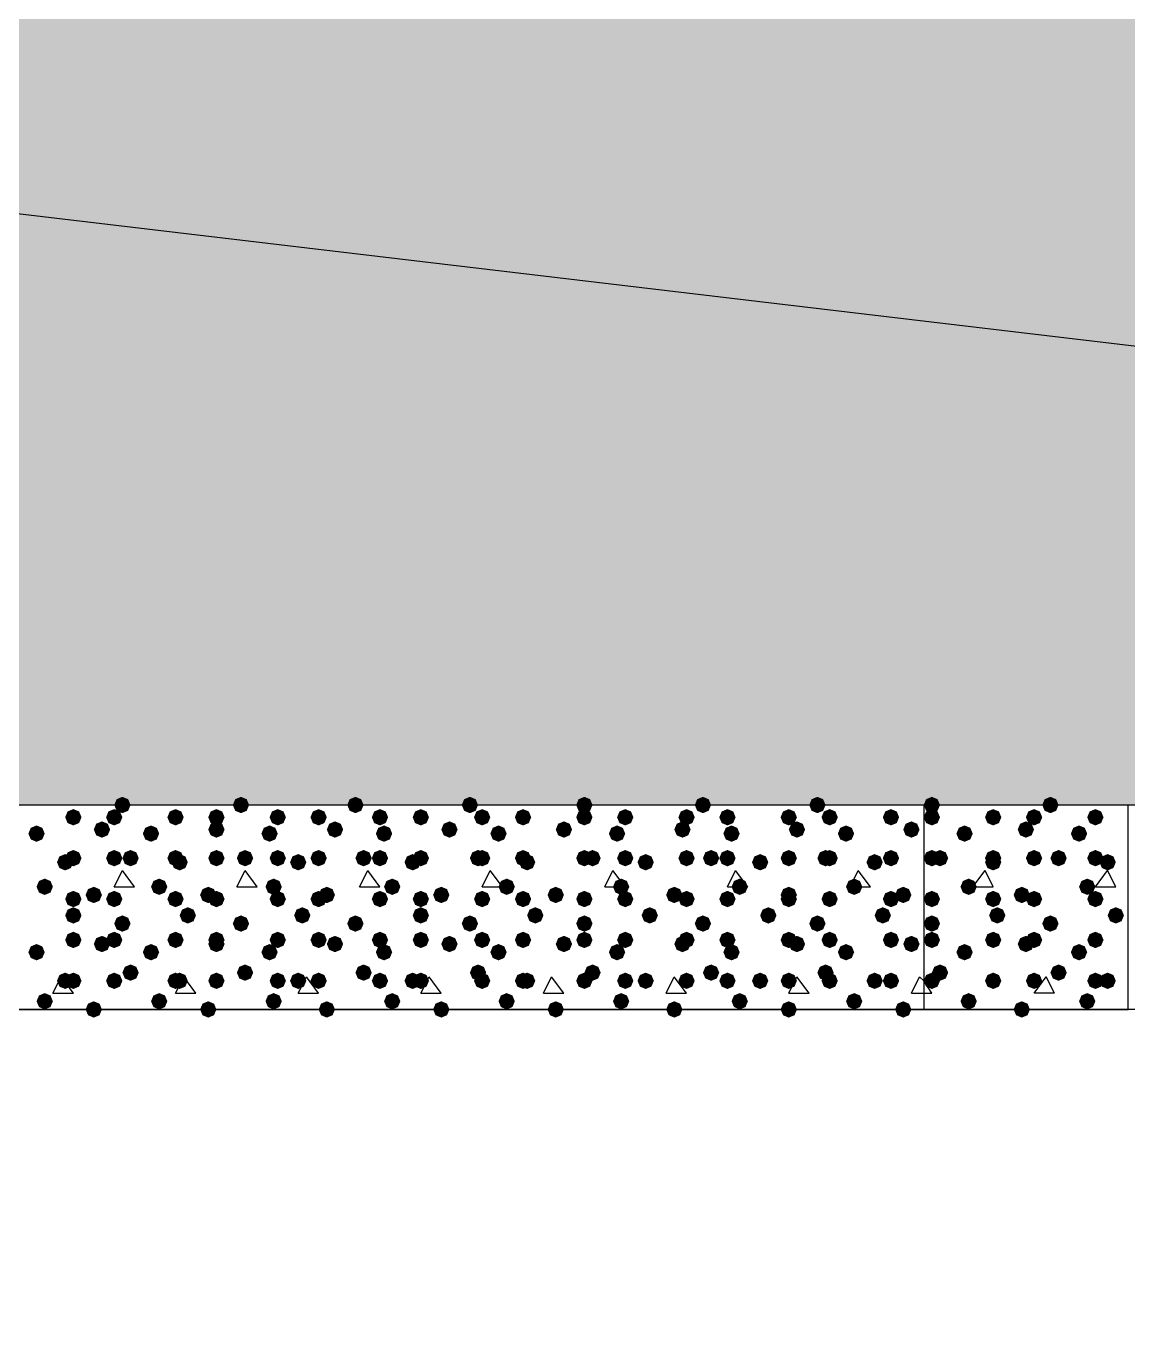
# Model space of a CAD drawing. Header units: millimetres. Extents: x 0 to 420, y 0 to 297.
# Drawn here: x 143.11 to 154.51, y 179.98 to 193.61 of the extents above; entities that cross this region are included whole.
import ezdxf

# ---------------------------------------------------------------- set-up
doc = ezdxf.new("R2010")
doc.units = ezdxf.units.MM
doc.layers.get('0').update_dxf_attribs({"linetype": 'CONTINUOUS'})

msp = doc.modelspace()

# ---------------------------------------------------------------- hatches: boundary and pattern name
at = {"true_color": 0x000008}
h = msp.add_hatch(color=0, dxfattribs=at)
h.paths.add_polyline_path([(194.775667, 204.639333), (33.401, 204.639333), (194.775667, 185.547)], flags=0)
h.paths.add_polyline_path([(33.401, 204.639333), (194.775667, 185.547), (33.401, 185.547)], flags=0)
for points in [[(144.187333, 185.547), (144.162463, 185.487204), (144.102667, 185.462333), (144.042871, 185.487204), (144.018, 185.547), (144.042871, 185.606796), (144.102667, 185.631667), (144.162462, 185.606796)], [(145.415, 185.547), (145.390129, 185.487204), (145.330333, 185.462333), (145.270538, 185.487204), (145.245667, 185.547), (145.270537, 185.606796), (145.330333, 185.631667), (145.390129, 185.606796)], [(146.600333, 185.547), (146.575463, 185.487204), (146.515667, 185.462333), (146.455871, 185.487204), (146.431, 185.547), (146.455871, 185.606796), (146.515667, 185.631667), (146.575462, 185.606796)], [(147.785667, 185.547), (147.760796, 185.487204), (147.701, 185.462333), (147.641204, 185.487204), (147.616333, 185.547), (147.641204, 185.606796), (147.701, 185.631667), (147.760796, 185.606796)], [(148.971, 185.547), (148.946129, 185.487204), (148.886333, 185.462333), (148.826538, 185.487204), (148.801667, 185.547), (148.826537, 185.606796), (148.886333, 185.631667), (148.946129, 185.606796)], [(150.198667, 185.547), (150.173796, 185.487204), (150.114, 185.462333), (150.054204, 185.487204), (150.029333, 185.547), (150.054204, 185.606796), (150.114, 185.631667), (150.173796, 185.606796)], [(151.384, 185.547), (151.359129, 185.487204), (151.299333, 185.462333), (151.239538, 185.487204), (151.214667, 185.547), (151.239537, 185.606796), (151.299333, 185.631667), (151.359129, 185.606796)], [(143.679333, 185.42), (143.654463, 185.360204), (143.594667, 185.335333), (143.534871, 185.360204), (143.51, 185.42), (143.534871, 185.479796), (143.594667, 185.504667), (143.654462, 185.479796)], [(144.102667, 185.42), (144.077796, 185.360204), (144.018, 185.335333), (143.958204, 185.360204), (143.933333, 185.42), (143.958204, 185.479796), (144.018, 185.504667), (144.077796, 185.479796)], [(144.737667, 185.42), (144.712796, 185.360204), (144.653, 185.335333), (144.593204, 185.360204), (144.568333, 185.42), (144.593204, 185.479796), (144.653, 185.504667), (144.712796, 185.479796)], [(145.161, 185.42), (145.136129, 185.360204), (145.076333, 185.335333), (145.016538, 185.360204), (144.991667, 185.42), (145.016537, 185.479796), (145.076333, 185.504667), (145.136129, 185.479796)], [(145.796, 185.42), (145.771129, 185.360204), (145.711333, 185.335333), (145.651538, 185.360204), (145.626667, 185.42), (145.651537, 185.479796), (145.711333, 185.504667), (145.771129, 185.479796)], [(146.219333, 185.42), (146.194462, 185.360204), (146.134667, 185.335333), (146.074871, 185.360204), (146.05, 185.42), (146.074871, 185.479796), (146.134667, 185.504667), (146.194462, 185.479796)], [(146.854333, 185.42), (146.829463, 185.360204), (146.769667, 185.335333), (146.709871, 185.360204), (146.685, 185.42), (146.709871, 185.479796), (146.769667, 185.504667), (146.829462, 185.479796)], [(147.277667, 185.42), (147.252796, 185.360204), (147.193, 185.335333), (147.133204, 185.360204), (147.108333, 185.42), (147.133204, 185.479796), (147.193, 185.504667), (147.252796, 185.479796)], [(147.912667, 185.42), (147.887796, 185.360204), (147.828, 185.335333), (147.768204, 185.360204), (147.743333, 185.42), (147.768204, 185.479796), (147.828, 185.504667), (147.887796, 185.479796)], [(148.336, 185.42), (148.311129, 185.360204), (148.251333, 185.335333), (148.191538, 185.360204), (148.166667, 185.42), (148.191537, 185.479796), (148.251333, 185.504667), (148.311129, 185.479796)], [(148.971, 185.42), (148.946129, 185.360204), (148.886333, 185.335333), (148.826538, 185.360204), (148.801667, 185.42), (148.826537, 185.479796), (148.886333, 185.504667), (148.946129, 185.479796)], [(149.394333, 185.42), (149.369463, 185.360204), (149.309667, 185.335333), (149.249871, 185.360204), (149.225, 185.42), (149.249871, 185.479796), (149.309667, 185.504667), (149.369462, 185.479796)], [(150.029333, 185.42), (150.004462, 185.360204), (149.944667, 185.335333), (149.884871, 185.360204), (149.86, 185.42), (149.884871, 185.479796), (149.944667, 185.504667), (150.004462, 185.479796)], [(150.452667, 185.42), (150.427796, 185.360204), (150.368, 185.335333), (150.308204, 185.360204), (150.283333, 185.42), (150.308204, 185.479796), (150.368, 185.504667), (150.427796, 185.479796)], [(151.087667, 185.42), (151.062796, 185.360204), (151.003, 185.335333), (150.943204, 185.360204), (150.918333, 185.42), (150.943204, 185.479796), (151.003, 185.504667), (151.062796, 185.479796)], [(151.511, 185.42), (151.486129, 185.360204), (151.426333, 185.335333), (151.366538, 185.360204), (151.341667, 185.42), (151.366537, 185.479796), (151.426333, 185.504667), (151.486129, 185.479796)], [(152.146, 185.42), (152.121129, 185.360204), (152.061333, 185.335333), (152.001538, 185.360204), (151.976667, 185.42), (152.001537, 185.479796), (152.061333, 185.504667), (152.121129, 185.479796)], [(143.975667, 185.293), (143.950796, 185.233204), (143.891, 185.208333), (143.831204, 185.233204), (143.806333, 185.293), (143.831204, 185.352796), (143.891, 185.377667), (143.950796, 185.352796)], [(145.161, 185.293), (145.136129, 185.233204), (145.076333, 185.208333), (145.016538, 185.233204), (144.991667, 185.293), (145.016537, 185.352796), (145.076333, 185.377667), (145.136129, 185.352796)], [(146.388667, 185.293), (146.363796, 185.233204), (146.304, 185.208333), (146.244204, 185.233204), (146.219333, 185.293), (146.244204, 185.352796), (146.304, 185.377667), (146.363796, 185.352796)], [(147.574, 185.293), (147.549129, 185.233204), (147.489333, 185.208333), (147.429538, 185.233204), (147.404667, 185.293), (147.429537, 185.352796), (147.489333, 185.377667), (147.549129, 185.352796)], [(148.759333, 185.293), (148.734463, 185.233204), (148.674667, 185.208333), (148.614871, 185.233204), (148.59, 185.293), (148.614871, 185.352796), (148.674667, 185.377667), (148.734462, 185.352796)], [(149.987, 185.293), (149.962129, 185.233204), (149.902333, 185.208333), (149.842538, 185.233204), (149.817667, 185.293), (149.842537, 185.352796), (149.902333, 185.377667), (149.962129, 185.352796)], [(151.172333, 185.293), (151.147462, 185.233204), (151.087667, 185.208333), (151.027871, 185.233204), (151.003, 185.293), (151.027871, 185.352796), (151.087667, 185.377667), (151.147462, 185.352796)], [(152.357667, 185.293), (152.332796, 185.233204), (152.273, 185.208333), (152.213204, 185.233204), (152.188333, 185.293), (152.213204, 185.352796), (152.273, 185.377667), (152.332796, 185.352796)], [(143.298333, 185.250667), (143.273462, 185.190871), (143.213667, 185.166), (143.153871, 185.190871), (143.129, 185.250667), (143.153871, 185.310462), (143.213667, 185.335333), (143.273462, 185.310463)], [(144.483667, 185.250667), (144.458796, 185.190871), (144.399, 185.166), (144.339204, 185.190871), (144.314333, 185.250667), (144.339204, 185.310462), (144.399, 185.335333), (144.458796, 185.310463)], [(145.711333, 185.250667), (145.686462, 185.190871), (145.626667, 185.166), (145.566871, 185.190871), (145.542, 185.250667), (145.566871, 185.310462), (145.626667, 185.335333), (145.686462, 185.310463)], [(146.896667, 185.250667), (146.871796, 185.190871), (146.812, 185.166), (146.752204, 185.190871), (146.727333, 185.250667), (146.752204, 185.310462), (146.812, 185.335333), (146.871796, 185.310463)], [(148.082, 185.250667), (148.057129, 185.190871), (147.997333, 185.166), (147.937538, 185.190871), (147.912667, 185.250667), (147.937537, 185.310462), (147.997333, 185.335333), (148.057129, 185.310463)], [(149.309667, 185.250667), (149.284796, 185.190871), (149.225, 185.166), (149.165204, 185.190871), (149.140333, 185.250667), (149.165204, 185.310462), (149.225, 185.335333), (149.284796, 185.310463)], [(150.495, 185.250667), (150.470129, 185.190871), (150.410333, 185.166), (150.350538, 185.190871), (150.325667, 185.250667), (150.350537, 185.310462), (150.410333, 185.335333), (150.470129, 185.310463)], [(151.680333, 185.250667), (151.655463, 185.190871), (151.595667, 185.166), (151.535871, 185.190871), (151.511, 185.250667), (151.535871, 185.310462), (151.595667, 185.335333), (151.655462, 185.310463)], [(143.679333, 184.996667), (143.654463, 184.936871), (143.594667, 184.912), (143.534871, 184.936871), (143.51, 184.996667), (143.534871, 185.056462), (143.594667, 185.081333), (143.654462, 185.056463)], [(144.102667, 184.996667), (144.077796, 184.936871), (144.018, 184.912), (143.958204, 184.936871), (143.933333, 184.996667), (143.958204, 185.056462), (144.018, 185.081333), (144.077796, 185.056463)], [(144.272, 184.996667), (144.247129, 184.936871), (144.187333, 184.912), (144.127538, 184.936871), (144.102667, 184.996667), (144.127537, 185.056462), (144.187333, 185.081333), (144.247129, 185.056463)], [(144.737667, 184.996667), (144.712796, 184.936871), (144.653, 184.912), (144.593204, 184.936871), (144.568333, 184.996667), (144.593204, 185.056462), (144.653, 185.081333), (144.712796, 185.056463)], [(145.161, 184.996667), (145.136129, 184.936871), (145.076333, 184.912), (145.016538, 184.936871), (144.991667, 184.996667), (145.016537, 185.056462), (145.076333, 185.081333), (145.136129, 185.056463)], [(145.457333, 184.996667), (145.432462, 184.936871), (145.372667, 184.912), (145.312871, 184.936871), (145.288, 184.996667), (145.312871, 185.056462), (145.372667, 185.081333), (145.432462, 185.056463)], [(145.796, 184.996667), (145.771129, 184.936871), (145.711333, 184.912), (145.651538, 184.936871), (145.626667, 184.996667), (145.651537, 185.056462), (145.711333, 185.081333), (145.771129, 185.056463)], [(146.219333, 184.996667), (146.194462, 184.936871), (146.134667, 184.912), (146.074871, 184.936871), (146.05, 184.996667), (146.074871, 185.056462), (146.134667, 185.081333), (146.194462, 185.056463)], [(146.685, 184.996667), (146.660129, 184.936871), (146.600333, 184.912), (146.540538, 184.936871), (146.515667, 184.996667), (146.540537, 185.056462), (146.600333, 185.081333), (146.660129, 185.056463)], [(146.854333, 184.996667), (146.829463, 184.936871), (146.769667, 184.912), (146.709871, 184.936871), (146.685, 184.996667), (146.709871, 185.056462), (146.769667, 185.081333), (146.829462, 185.056463)], [(147.277667, 184.996667), (147.252796, 184.936871), (147.193, 184.912), (147.133204, 184.936871), (147.108333, 184.996667), (147.133204, 185.056462), (147.193, 185.081333), (147.252796, 185.056463)], [(147.870333, 184.996667), (147.845463, 184.936871), (147.785667, 184.912), (147.725871, 184.936871), (147.701, 184.996667), (147.725871, 185.056462), (147.785667, 185.081333), (147.845462, 185.056463)], [(147.912667, 184.996667), (147.887796, 184.936871), (147.828, 184.912), (147.768204, 184.936871), (147.743333, 184.996667), (147.768204, 185.056462), (147.828, 185.081333), (147.887796, 185.056463)], [(148.336, 184.996667), (148.311129, 184.936871), (148.251333, 184.912), (148.191538, 184.936871), (148.166667, 184.996667), (148.191537, 185.056462), (148.251333, 185.081333), (148.311129, 185.056463)], [(148.971, 184.996667), (148.946129, 184.936871), (148.886333, 184.912), (148.826538, 184.936871), (148.801667, 184.996667), (148.826537, 185.056462), (148.886333, 185.081333), (148.946129, 185.056463)], [(149.055667, 184.996667), (149.030796, 184.936871), (148.971, 184.912), (148.911204, 184.936871), (148.886333, 184.996667), (148.911204, 185.056462), (148.971, 185.081333), (149.030796, 185.056463)], [(149.394333, 184.996667), (149.369463, 184.936871), (149.309667, 184.912), (149.249871, 184.936871), (149.225, 184.996667), (149.249871, 185.056462), (149.309667, 185.081333), (149.369462, 185.056463)], [(150.029333, 184.996667), (150.004462, 184.936871), (149.944667, 184.912), (149.884871, 184.936871), (149.86, 184.996667), (149.884871, 185.056462), (149.944667, 185.081333), (150.004462, 185.056463)], [(150.283333, 184.996667), (150.258463, 184.936871), (150.198667, 184.912), (150.138871, 184.936871), (150.114, 184.996667), (150.138871, 185.056462), (150.198667, 185.081333), (150.258462, 185.056463)], [(150.452667, 184.996667), (150.427796, 184.936871), (150.368, 184.912), (150.308204, 184.936871), (150.283333, 184.996667), (150.308204, 185.056462), (150.368, 185.081333), (150.427796, 185.056463)], [(151.087667, 184.996667), (151.062796, 184.936871), (151.003, 184.912), (150.943204, 184.936871), (150.918333, 184.996667), (150.943204, 185.056462), (151.003, 185.081333), (151.062796, 185.056463)], [(151.468667, 184.996667), (151.443796, 184.936871), (151.384, 184.912), (151.324204, 184.936871), (151.299333, 184.996667), (151.324204, 185.056462), (151.384, 185.081333), (151.443796, 185.056463)], [(151.511, 184.996667), (151.486129, 184.936871), (151.426333, 184.912), (151.366538, 184.936871), (151.341667, 184.996667), (151.366537, 185.056462), (151.426333, 185.081333), (151.486129, 185.056463)], [(152.146, 184.996667), (152.121129, 184.936871), (152.061333, 184.912), (152.001538, 184.936871), (151.976667, 184.996667), (152.001537, 185.056462), (152.061333, 185.081333), (152.121129, 185.056463)], [(143.594667, 184.954333), (143.569796, 184.894537), (143.51, 184.869667), (143.450204, 184.894537), (143.425333, 184.954333), (143.450204, 185.014129), (143.51, 185.039), (143.569796, 185.014129)], [(144.78, 184.954333), (144.755129, 184.894537), (144.695333, 184.869667), (144.635538, 184.894537), (144.610667, 184.954333), (144.635537, 185.014129), (144.695333, 185.039), (144.755129, 185.014129)], [(146.007667, 184.954333), (145.982796, 184.894537), (145.923, 184.869667), (145.863204, 184.894537), (145.838333, 184.954333), (145.863204, 185.014129), (145.923, 185.039), (145.982796, 185.014129)], [(147.193, 184.954333), (147.168129, 184.894537), (147.108333, 184.869667), (147.048538, 184.894537), (147.023667, 184.954333), (147.048537, 185.014129), (147.108333, 185.039), (147.168129, 185.014129)], [(148.378333, 184.954333), (148.353462, 184.894537), (148.293667, 184.869667), (148.233871, 184.894537), (148.209, 184.954333), (148.233871, 185.014129), (148.293667, 185.039), (148.353462, 185.014129)], [(149.606, 184.954333), (149.581129, 184.894537), (149.521333, 184.869667), (149.461538, 184.894537), (149.436667, 184.954333), (149.461537, 185.014129), (149.521333, 185.039), (149.581129, 185.014129)], [(150.791333, 184.954333), (150.766462, 184.894537), (150.706667, 184.869667), (150.646871, 184.894537), (150.622, 184.954333), (150.646871, 185.014129), (150.706667, 185.039), (150.766462, 185.014129)], [(151.976667, 184.954333), (151.951796, 184.894537), (151.892, 184.869667), (151.832204, 184.894537), (151.807333, 184.954333), (151.832204, 185.014129), (151.892, 185.039), (151.951796, 185.014129)], [(143.383, 184.700333), (143.358129, 184.640537), (143.298333, 184.615667), (143.238537, 184.640537), (143.213667, 184.700333), (143.238537, 184.760129), (143.298333, 184.785), (143.358129, 184.760129)], [(143.891, 184.615667), (143.866129, 184.555871), (143.806333, 184.531), (143.746538, 184.555871), (143.721667, 184.615667), (143.746537, 184.675462), (143.806333, 184.700333), (143.866129, 184.675463)], [(144.568333, 184.700333), (144.543463, 184.640537), (144.483667, 184.615667), (144.423871, 184.640537), (144.399, 184.700333), (144.423871, 184.760129), (144.483667, 184.785), (144.543462, 184.760129)], [(145.076333, 184.615667), (145.051462, 184.555871), (144.991667, 184.531), (144.931871, 184.555871), (144.907, 184.615667), (144.931871, 184.675462), (144.991667, 184.700333), (145.051462, 184.675463)], [(145.753667, 184.700333), (145.728796, 184.640537), (145.669, 184.615667), (145.609204, 184.640537), (145.584333, 184.700333), (145.609204, 184.760129), (145.669, 184.785), (145.728796, 184.760129)], [(146.304, 184.615667), (146.279129, 184.555871), (146.219333, 184.531), (146.159538, 184.555871), (146.134667, 184.615667), (146.159537, 184.675462), (146.219333, 184.700333), (146.279129, 184.675463)], [(146.981333, 184.700333), (146.956462, 184.640537), (146.896667, 184.615667), (146.836871, 184.640537), (146.812, 184.700333), (146.836871, 184.760129), (146.896667, 184.785), (146.956462, 184.760129)], [(147.489333, 184.615667), (147.464463, 184.555871), (147.404667, 184.531), (147.344871, 184.555871), (147.32, 184.615667), (147.344871, 184.675462), (147.404667, 184.700333), (147.464462, 184.675463)], [(148.166667, 184.700333), (148.141796, 184.640537), (148.082, 184.615667), (148.022204, 184.640537), (147.997333, 184.700333), (148.022204, 184.760129), (148.082, 184.785), (148.141796, 184.760129)], [(148.674667, 184.615667), (148.649796, 184.555871), (148.59, 184.531), (148.530204, 184.555871), (148.505333, 184.615667), (148.530204, 184.675462), (148.59, 184.700333), (148.649796, 184.675463)], [(149.352, 184.700333), (149.327129, 184.640537), (149.267333, 184.615667), (149.207538, 184.640537), (149.182667, 184.700333), (149.207537, 184.760129), (149.267333, 184.785), (149.327129, 184.760129)], [(149.902333, 184.615667), (149.877462, 184.555871), (149.817667, 184.531), (149.757871, 184.555871), (149.733, 184.615667), (149.757871, 184.675462), (149.817667, 184.700333), (149.877462, 184.675463)], [(150.579667, 184.700333), (150.554796, 184.640537), (150.495, 184.615667), (150.435204, 184.640537), (150.410333, 184.700333), (150.435204, 184.760129), (150.495, 184.785), (150.554796, 184.760129)], [(151.087667, 184.615667), (151.062796, 184.555871), (151.003, 184.531), (150.943204, 184.555871), (150.918333, 184.615667), (150.943204, 184.675462), (151.003, 184.700333), (151.062796, 184.675463)], [(151.765, 184.700333), (151.740129, 184.640537), (151.680333, 184.615667), (151.620538, 184.640537), (151.595667, 184.700333), (151.620537, 184.760129), (151.680333, 184.785), (151.740129, 184.760129)], [(152.273, 184.615667), (152.248129, 184.555871), (152.188333, 184.531), (152.128537, 184.555871), (152.103667, 184.615667), (152.128537, 184.675462), (152.188333, 184.700333), (152.248129, 184.675463)], [(143.679333, 184.573333), (143.654463, 184.513537), (143.594667, 184.488667), (143.534871, 184.513537), (143.51, 184.573333), (143.534871, 184.633129), (143.594667, 184.658), (143.654462, 184.633129)], [(144.102667, 184.573333), (144.077796, 184.513537), (144.018, 184.488667), (143.958204, 184.513537), (143.933333, 184.573333), (143.958204, 184.633129), (144.018, 184.658), (144.077796, 184.633129)], [(144.737667, 184.573333), (144.712796, 184.513537), (144.653, 184.488667), (144.593204, 184.513537), (144.568333, 184.573333), (144.593204, 184.633129), (144.653, 184.658), (144.712796, 184.633129)], [(145.161, 184.573333), (145.136129, 184.513537), (145.076333, 184.488667), (145.016538, 184.513537), (144.991667, 184.573333), (145.016537, 184.633129), (145.076333, 184.658), (145.136129, 184.633129)], [(145.796, 184.573333), (145.771129, 184.513537), (145.711333, 184.488667), (145.651538, 184.513537), (145.626667, 184.573333), (145.651537, 184.633129), (145.711333, 184.658), (145.771129, 184.633129)], [(146.219333, 184.573333), (146.194462, 184.513537), (146.134667, 184.488667), (146.074871, 184.513537), (146.05, 184.573333), (146.074871, 184.633129), (146.134667, 184.658), (146.194462, 184.633129)], [(146.854333, 184.573333), (146.829463, 184.513537), (146.769667, 184.488667), (146.709871, 184.513537), (146.685, 184.573333), (146.709871, 184.633129), (146.769667, 184.658), (146.829462, 184.633129)], [(147.277667, 184.573333), (147.252796, 184.513537), (147.193, 184.488667), (147.133204, 184.513537), (147.108333, 184.573333), (147.133204, 184.633129), (147.193, 184.658), (147.252796, 184.633129)], [(147.912667, 184.573333), (147.887796, 184.513537), (147.828, 184.488667), (147.768204, 184.513537), (147.743333, 184.573333), (147.768204, 184.633129), (147.828, 184.658), (147.887796, 184.633129)], [(148.336, 184.573333), (148.311129, 184.513537), (148.251333, 184.488667), (148.191538, 184.513537), (148.166667, 184.573333), (148.191537, 184.633129), (148.251333, 184.658), (148.311129, 184.633129)], [(148.971, 184.573333), (148.946129, 184.513537), (148.886333, 184.488667), (148.826538, 184.513537), (148.801667, 184.573333), (148.826537, 184.633129), (148.886333, 184.658), (148.946129, 184.633129)], [(149.394333, 184.573333), (149.369463, 184.513537), (149.309667, 184.488667), (149.249871, 184.513537), (149.225, 184.573333), (149.249871, 184.633129), (149.309667, 184.658), (149.369462, 184.633129)], [(150.029333, 184.573333), (150.004462, 184.513537), (149.944667, 184.488667), (149.884871, 184.513537), (149.86, 184.573333), (149.884871, 184.633129), (149.944667, 184.658), (150.004462, 184.633129)], [(150.452667, 184.573333), (150.427796, 184.513537), (150.368, 184.488667), (150.308204, 184.513537), (150.283333, 184.573333), (150.308204, 184.633129), (150.368, 184.658), (150.427796, 184.633129)], [(151.087667, 184.573333), (151.062796, 184.513537), (151.003, 184.488667), (150.943204, 184.513537), (150.918333, 184.573333), (150.943204, 184.633129), (151.003, 184.658), (151.062796, 184.633129)], [(151.511, 184.573333), (151.486129, 184.513537), (151.426333, 184.488667), (151.366538, 184.513537), (151.341667, 184.573333), (151.366537, 184.633129), (151.426333, 184.658), (151.486129, 184.633129)], [(152.146, 184.573333), (152.121129, 184.513537), (152.061333, 184.488667), (152.001538, 184.513537), (151.976667, 184.573333), (152.001537, 184.633129), (152.061333, 184.658), (152.121129, 184.633129)], [(143.679333, 184.404), (143.654463, 184.344204), (143.594667, 184.319333), (143.534871, 184.344204), (143.51, 184.404), (143.534871, 184.463796), (143.594667, 184.488667), (143.654462, 184.463796)], [(144.187333, 184.319333), (144.162463, 184.259537), (144.102667, 184.234667), (144.042871, 184.259537), (144.018, 184.319333), (144.042871, 184.379129), (144.102667, 184.404), (144.162462, 184.379129)], [(144.864667, 184.404), (144.839796, 184.344204), (144.78, 184.319333), (144.720204, 184.344204), (144.695333, 184.404), (144.720204, 184.463796), (144.78, 184.488667), (144.839796, 184.463796)], [(145.415, 184.319333), (145.390129, 184.259537), (145.330333, 184.234667), (145.270538, 184.259537), (145.245667, 184.319333), (145.270537, 184.379129), (145.330333, 184.404), (145.390129, 184.379129)], [(146.05, 184.404), (146.025129, 184.344204), (145.965333, 184.319333), (145.905538, 184.344204), (145.880667, 184.404), (145.905537, 184.463796), (145.965333, 184.488667), (146.025129, 184.463796)], [(146.600333, 184.319333), (146.575463, 184.259537), (146.515667, 184.234667), (146.455871, 184.259537), (146.431, 184.319333), (146.455871, 184.379129), (146.515667, 184.404), (146.575462, 184.379129)], [(147.277667, 184.404), (147.252796, 184.344204), (147.193, 184.319333), (147.133204, 184.344204), (147.108333, 184.404), (147.133204, 184.463796), (147.193, 184.488667), (147.252796, 184.463796)], [(147.785667, 184.319333), (147.760796, 184.259537), (147.701, 184.234667), (147.641204, 184.259537), (147.616333, 184.319333), (147.641204, 184.379129), (147.701, 184.404), (147.760796, 184.379129)], [(148.463, 184.404), (148.438129, 184.344204), (148.378333, 184.319333), (148.318537, 184.344204), (148.293667, 184.404), (148.318537, 184.463796), (148.378333, 184.488667), (148.438129, 184.463796)], [(148.971, 184.319333), (148.946129, 184.259537), (148.886333, 184.234667), (148.826538, 184.259537), (148.801667, 184.319333), (148.826537, 184.379129), (148.886333, 184.404), (148.946129, 184.379129)], [(149.648333, 184.404), (149.623462, 184.344204), (149.563667, 184.319333), (149.503871, 184.344204), (149.479, 184.404), (149.503871, 184.463796), (149.563667, 184.488667), (149.623462, 184.463796)], [(150.198667, 184.319333), (150.173796, 184.259537), (150.114, 184.234667), (150.054204, 184.259537), (150.029333, 184.319333), (150.054204, 184.379129), (150.114, 184.404), (150.173796, 184.379129)], [(150.876, 184.404), (150.851129, 184.344204), (150.791333, 184.319333), (150.731538, 184.344204), (150.706667, 184.404), (150.731537, 184.463796), (150.791333, 184.488667), (150.851129, 184.463796)], [(151.384, 184.319333), (151.359129, 184.259537), (151.299333, 184.234667), (151.239538, 184.259537), (151.214667, 184.319333), (151.239537, 184.379129), (151.299333, 184.404), (151.359129, 184.379129)], [(152.061333, 184.404), (152.036462, 184.344204), (151.976667, 184.319333), (151.916871, 184.344204), (151.892, 184.404), (151.916871, 184.463796), (151.976667, 184.488667), (152.036462, 184.463796)], [(143.679333, 184.15), (143.654463, 184.090204), (143.594667, 184.065333), (143.534871, 184.090204), (143.51, 184.15), (143.534871, 184.209796), (143.594667, 184.234667), (143.654462, 184.209796)], [(143.975667, 184.107667), (143.950796, 184.047871), (143.891, 184.023), (143.831204, 184.047871), (143.806333, 184.107667), (143.831204, 184.167462), (143.891, 184.192333), (143.950796, 184.167463)], [(144.102667, 184.15), (144.077796, 184.090204), (144.018, 184.065333), (143.958204, 184.090204), (143.933333, 184.15), (143.958204, 184.209796), (144.018, 184.234667), (144.077796, 184.209796)], [(144.737667, 184.15), (144.712796, 184.090204), (144.653, 184.065333), (144.593204, 184.090204), (144.568333, 184.15), (144.593204, 184.209796), (144.653, 184.234667), (144.712796, 184.209796)], [(145.161, 184.15), (145.136129, 184.090204), (145.076333, 184.065333), (145.016538, 184.090204), (144.991667, 184.15), (145.016537, 184.209796), (145.076333, 184.234667), (145.136129, 184.209796)], [(145.161, 184.107667), (145.136129, 184.047871), (145.076333, 184.023), (145.016538, 184.047871), (144.991667, 184.107667), (145.016537, 184.167462), (145.076333, 184.192333), (145.136129, 184.167463)], [(145.796, 184.15), (145.771129, 184.090204), (145.711333, 184.065333), (145.651538, 184.090204), (145.626667, 184.15), (145.651537, 184.209796), (145.711333, 184.234667), (145.771129, 184.209796)], [(146.219333, 184.15), (146.194462, 184.090204), (146.134667, 184.065333), (146.074871, 184.090204), (146.05, 184.15), (146.074871, 184.209796), (146.134667, 184.234667), (146.194462, 184.209796)], [(146.388667, 184.107667), (146.363796, 184.047871), (146.304, 184.023), (146.244204, 184.047871), (146.219333, 184.107667), (146.244204, 184.167462), (146.304, 184.192333), (146.363796, 184.167463)], [(146.854333, 184.15), (146.829463, 184.090204), (146.769667, 184.065333), (146.709871, 184.090204), (146.685, 184.15), (146.709871, 184.209796), (146.769667, 184.234667), (146.829462, 184.209796)], [(147.277667, 184.15), (147.252796, 184.090204), (147.193, 184.065333), (147.133204, 184.090204), (147.108333, 184.15), (147.133204, 184.209796), (147.193, 184.234667), (147.252796, 184.209796)], [(147.574, 184.107667), (147.549129, 184.047871), (147.489333, 184.023), (147.429538, 184.047871), (147.404667, 184.107667), (147.429537, 184.167462), (147.489333, 184.192333), (147.549129, 184.167463)], [(147.912667, 184.15), (147.887796, 184.090204), (147.828, 184.065333), (147.768204, 184.090204), (147.743333, 184.15), (147.768204, 184.209796), (147.828, 184.234667), (147.887796, 184.209796)], [(148.336, 184.15), (148.311129, 184.090204), (148.251333, 184.065333), (148.191538, 184.090204), (148.166667, 184.15), (148.191537, 184.209796), (148.251333, 184.234667), (148.311129, 184.209796)], [(148.759333, 184.107667), (148.734463, 184.047871), (148.674667, 184.023), (148.614871, 184.047871), (148.59, 184.107667), (148.614871, 184.167462), (148.674667, 184.192333), (148.734462, 184.167463)], [(148.971, 184.15), (148.946129, 184.090204), (148.886333, 184.065333), (148.826538, 184.090204), (148.801667, 184.15), (148.826537, 184.209796), (148.886333, 184.234667), (148.946129, 184.209796)], [(149.394333, 184.15), (149.369463, 184.090204), (149.309667, 184.065333), (149.249871, 184.090204), (149.225, 184.15), (149.249871, 184.209796), (149.309667, 184.234667), (149.369462, 184.209796)], [(149.987, 184.107667), (149.962129, 184.047871), (149.902333, 184.023), (149.842538, 184.047871), (149.817667, 184.107667), (149.842537, 184.167462), (149.902333, 184.192333), (149.962129, 184.167463)], [(150.029333, 184.15), (150.004462, 184.090204), (149.944667, 184.065333), (149.884871, 184.090204), (149.86, 184.15), (149.884871, 184.209796), (149.944667, 184.234667), (150.004462, 184.209796)], [(150.452667, 184.15), (150.427796, 184.090204), (150.368, 184.065333), (150.308204, 184.090204), (150.283333, 184.15), (150.308204, 184.209796), (150.368, 184.234667), (150.427796, 184.209796)], [(151.087667, 184.15), (151.062796, 184.090204), (151.003, 184.065333), (150.943204, 184.090204), (150.918333, 184.15), (150.943204, 184.209796), (151.003, 184.234667), (151.062796, 184.209796)], [(151.172333, 184.107667), (151.147462, 184.047871), (151.087667, 184.023), (151.027871, 184.047871), (151.003, 184.107667), (151.027871, 184.167462), (151.087667, 184.192333), (151.147462, 184.167463)], [(151.511, 184.15), (151.486129, 184.090204), (151.426333, 184.065333), (151.366538, 184.090204), (151.341667, 184.15), (151.366537, 184.209796), (151.426333, 184.234667), (151.486129, 184.209796)], [(152.146, 184.15), (152.121129, 184.090204), (152.061333, 184.065333), (152.001538, 184.090204), (151.976667, 184.15), (152.001537, 184.209796), (152.061333, 184.234667), (152.121129, 184.209796)], [(152.357667, 184.107667), (152.332796, 184.047871), (152.273, 184.023), (152.213204, 184.047871), (152.188333, 184.107667), (152.213204, 184.167462), (152.273, 184.192333), (152.332796, 184.167463)], [(143.298333, 184.023), (143.273462, 183.963204), (143.213667, 183.938333), (143.153871, 183.963204), (143.129, 184.023), (143.153871, 184.082796), (143.213667, 184.107667), (143.273462, 184.082796)], [(144.483667, 184.023), (144.458796, 183.963204), (144.399, 183.938333), (144.339204, 183.963204), (144.314333, 184.023), (144.339204, 184.082796), (144.399, 184.107667), (144.458796, 184.082796)], [(145.711333, 184.023), (145.686462, 183.963204), (145.626667, 183.938333), (145.566871, 183.963204), (145.542, 184.023), (145.566871, 184.082796), (145.626667, 184.107667), (145.686462, 184.082796)], [(146.896667, 184.023), (146.871796, 183.963204), (146.812, 183.938333), (146.752204, 183.963204), (146.727333, 184.023), (146.752204, 184.082796), (146.812, 184.107667), (146.871796, 184.082796)], [(148.082, 184.023), (148.057129, 183.963204), (147.997333, 183.938333), (147.937538, 183.963204), (147.912667, 184.023), (147.937537, 184.082796), (147.997333, 184.107667), (148.057129, 184.082796)], [(149.309667, 184.023), (149.284796, 183.963204), (149.225, 183.938333), (149.165204, 183.963204), (149.140333, 184.023), (149.165204, 184.082796), (149.225, 184.107667), (149.284796, 184.082796)], [(150.495, 184.023), (150.470129, 183.963204), (150.410333, 183.938333), (150.350538, 183.963204), (150.325667, 184.023), (150.350537, 184.082796), (150.410333, 184.107667), (150.470129, 184.082796)], [(151.680333, 184.023), (151.655463, 183.963204), (151.595667, 183.938333), (151.535871, 183.963204), (151.511, 184.023), (151.535871, 184.082796), (151.595667, 184.107667), (151.655462, 184.082796)], [(144.272, 183.811333), (144.247129, 183.751537), (144.187333, 183.726667), (144.127538, 183.751537), (144.102667, 183.811333), (144.127537, 183.871129), (144.187333, 183.896), (144.247129, 183.871129)], [(145.457333, 183.811333), (145.432462, 183.751537), (145.372667, 183.726667), (145.312871, 183.751537), (145.288, 183.811333), (145.312871, 183.871129), (145.372667, 183.896), (145.432462, 183.871129)], [(146.685, 183.811333), (146.660129, 183.751537), (146.600333, 183.726667), (146.540538, 183.751537), (146.515667, 183.811333), (146.540537, 183.871129), (146.600333, 183.896), (146.660129, 183.871129)], [(147.870333, 183.811333), (147.845463, 183.751537), (147.785667, 183.726667), (147.725871, 183.751537), (147.701, 183.811333), (147.725871, 183.871129), (147.785667, 183.896), (147.845462, 183.871129)], [(149.055667, 183.811333), (149.030796, 183.751537), (148.971, 183.726667), (148.911204, 183.751537), (148.886333, 183.811333), (148.911204, 183.871129), (148.971, 183.896), (149.030796, 183.871129)], [(150.283333, 183.811333), (150.258463, 183.751537), (150.198667, 183.726667), (150.138871, 183.751537), (150.114, 183.811333), (150.138871, 183.871129), (150.198667, 183.896), (150.258462, 183.871129)], [(151.468667, 183.811333), (151.443796, 183.751537), (151.384, 183.726667), (151.324204, 183.751537), (151.299333, 183.811333), (151.324204, 183.871129), (151.384, 183.896), (151.443796, 183.871129)], [(143.594667, 183.726667), (143.569796, 183.666871), (143.51, 183.642), (143.450204, 183.666871), (143.425333, 183.726667), (143.450204, 183.786462), (143.51, 183.811333), (143.569796, 183.786463)], [(143.679333, 183.726667), (143.654463, 183.666871), (143.594667, 183.642), (143.534871, 183.666871), (143.51, 183.726667), (143.534871, 183.786462), (143.594667, 183.811333), (143.654462, 183.786463)], [(144.102667, 183.726667), (144.077796, 183.666871), (144.018, 183.642), (143.958204, 183.666871), (143.933333, 183.726667), (143.958204, 183.786462), (144.018, 183.811333), (144.077796, 183.786463)], [(144.737667, 183.726667), (144.712796, 183.666871), (144.653, 183.642), (144.593204, 183.666871), (144.568333, 183.726667), (144.593204, 183.786462), (144.653, 183.811333), (144.712796, 183.786463)], [(144.78, 183.726667), (144.755129, 183.666871), (144.695333, 183.642), (144.635538, 183.666871), (144.610667, 183.726667), (144.635537, 183.786462), (144.695333, 183.811333), (144.755129, 183.786463)], [(145.161, 183.726667), (145.136129, 183.666871), (145.076333, 183.642), (145.016538, 183.666871), (144.991667, 183.726667), (145.016537, 183.786462), (145.076333, 183.811333), (145.136129, 183.786463)], [(145.796, 183.726667), (145.771129, 183.666871), (145.711333, 183.642), (145.651538, 183.666871), (145.626667, 183.726667), (145.651537, 183.786462), (145.711333, 183.811333), (145.771129, 183.786463)], [(146.007667, 183.726667), (145.982796, 183.666871), (145.923, 183.642), (145.863204, 183.666871), (145.838333, 183.726667), (145.863204, 183.786462), (145.923, 183.811333), (145.982796, 183.786463)], [(146.219333, 183.726667), (146.194462, 183.666871), (146.134667, 183.642), (146.074871, 183.666871), (146.05, 183.726667), (146.074871, 183.786462), (146.134667, 183.811333), (146.194462, 183.786463)], [(146.854333, 183.726667), (146.829463, 183.666871), (146.769667, 183.642), (146.709871, 183.666871), (146.685, 183.726667), (146.709871, 183.786462), (146.769667, 183.811333), (146.829462, 183.786463)], [(147.193, 183.726667), (147.168129, 183.666871), (147.108333, 183.642), (147.048538, 183.666871), (147.023667, 183.726667), (147.048537, 183.786462), (147.108333, 183.811333), (147.168129, 183.786463)], [(147.277667, 183.726667), (147.252796, 183.666871), (147.193, 183.642), (147.133204, 183.666871), (147.108333, 183.726667), (147.133204, 183.786462), (147.193, 183.811333), (147.252796, 183.786463)], [(147.912667, 183.726667), (147.887796, 183.666871), (147.828, 183.642), (147.768204, 183.666871), (147.743333, 183.726667), (147.768204, 183.786462), (147.828, 183.811333), (147.887796, 183.786463)], [(148.336, 183.726667), (148.311129, 183.666871), (148.251333, 183.642), (148.191538, 183.666871), (148.166667, 183.726667), (148.191537, 183.786462), (148.251333, 183.811333), (148.311129, 183.786463)], [(148.378333, 183.726667), (148.353462, 183.666871), (148.293667, 183.642), (148.233871, 183.666871), (148.209, 183.726667), (148.233871, 183.786462), (148.293667, 183.811333), (148.353462, 183.786463)], [(148.971, 183.726667), (148.946129, 183.666871), (148.886333, 183.642), (148.826538, 183.666871), (148.801667, 183.726667), (148.826537, 183.786462), (148.886333, 183.811333), (148.946129, 183.786463)], [(149.394333, 183.726667), (149.369463, 183.666871), (149.309667, 183.642), (149.249871, 183.666871), (149.225, 183.726667), (149.249871, 183.786462), (149.309667, 183.811333), (149.369462, 183.786463)], [(149.606, 183.726667), (149.581129, 183.666871), (149.521333, 183.642), (149.461538, 183.666871), (149.436667, 183.726667), (149.461537, 183.786462), (149.521333, 183.811333), (149.581129, 183.786463)], [(150.029333, 183.726667), (150.004462, 183.666871), (149.944667, 183.642), (149.884871, 183.666871), (149.86, 183.726667), (149.884871, 183.786462), (149.944667, 183.811333), (150.004462, 183.786463)], [(150.452667, 183.726667), (150.427796, 183.666871), (150.368, 183.642), (150.308204, 183.666871), (150.283333, 183.726667), (150.308204, 183.786462), (150.368, 183.811333), (150.427796, 183.786463)], [(150.791333, 183.726667), (150.766462, 183.666871), (150.706667, 183.642), (150.646871, 183.666871), (150.622, 183.726667), (150.646871, 183.786462), (150.706667, 183.811333), (150.766462, 183.786463)], [(151.087667, 183.726667), (151.062796, 183.666871), (151.003, 183.642), (150.943204, 183.666871), (150.918333, 183.726667), (150.943204, 183.786462), (151.003, 183.811333), (151.062796, 183.786463)], [(151.511, 183.726667), (151.486129, 183.666871), (151.426333, 183.642), (151.366538, 183.666871), (151.341667, 183.726667), (151.366537, 183.786462), (151.426333, 183.811333), (151.486129, 183.786463)], [(151.976667, 183.726667), (151.951796, 183.666871), (151.892, 183.642), (151.832204, 183.666871), (151.807333, 183.726667), (151.832204, 183.786462), (151.892, 183.811333), (151.951796, 183.786463)], [(152.146, 183.726667), (152.121129, 183.666871), (152.061333, 183.642), (152.001538, 183.666871), (151.976667, 183.726667), (152.001537, 183.786462), (152.061333, 183.811333), (152.121129, 183.786463)], [(143.383, 183.515), (143.358129, 183.455204), (143.298333, 183.430333), (143.238537, 183.455204), (143.213667, 183.515), (143.238537, 183.574796), (143.298333, 183.599667), (143.358129, 183.574796)], [(144.568333, 183.515), (144.543463, 183.455204), (144.483667, 183.430333), (144.423871, 183.455204), (144.399, 183.515), (144.423871, 183.574796), (144.483667, 183.599667), (144.543462, 183.574796)], [(145.753667, 183.515), (145.728796, 183.455204), (145.669, 183.430333), (145.609204, 183.455204), (145.584333, 183.515), (145.609204, 183.574796), (145.669, 183.599667), (145.728796, 183.574796)], [(146.981333, 183.515), (146.956462, 183.455204), (146.896667, 183.430333), (146.836871, 183.455204), (146.812, 183.515), (146.836871, 183.574796), (146.896667, 183.599667), (146.956462, 183.574796)], [(148.166667, 183.515), (148.141796, 183.455204), (148.082, 183.430333), (148.022204, 183.455204), (147.997333, 183.515), (148.022204, 183.574796), (148.082, 183.599667), (148.141796, 183.574796)], [(149.352, 183.515), (149.327129, 183.455204), (149.267333, 183.430333), (149.207538, 183.455204), (149.182667, 183.515), (149.207537, 183.574796), (149.267333, 183.599667), (149.327129, 183.574796)], [(150.579667, 183.515), (150.554796, 183.455204), (150.495, 183.430333), (150.435204, 183.455204), (150.410333, 183.515), (150.435204, 183.574796), (150.495, 183.599667), (150.554796, 183.574796)], [(151.765, 183.515), (151.740129, 183.455204), (151.680333, 183.430333), (151.620538, 183.455204), (151.595667, 183.515), (151.620537, 183.574796), (151.680333, 183.599667), (151.740129, 183.574796)], [(143.891, 183.430333), (143.866129, 183.370537), (143.806333, 183.345667), (143.746538, 183.370537), (143.721667, 183.430333), (143.746537, 183.490129), (143.806333, 183.515), (143.866129, 183.490129)], [(145.076333, 183.430333), (145.051462, 183.370537), (144.991667, 183.345667), (144.931871, 183.370537), (144.907, 183.430333), (144.931871, 183.490129), (144.991667, 183.515), (145.051462, 183.490129)], [(146.304, 183.430333), (146.279129, 183.370537), (146.219333, 183.345667), (146.159538, 183.370537), (146.134667, 183.430333), (146.159537, 183.490129), (146.219333, 183.515), (146.279129, 183.490129)], [(147.489333, 183.430333), (147.464463, 183.370537), (147.404667, 183.345667), (147.344871, 183.370537), (147.32, 183.430333), (147.344871, 183.490129), (147.404667, 183.515), (147.464462, 183.490129)], [(148.674667, 183.430333), (148.649796, 183.370537), (148.59, 183.345667), (148.530204, 183.370537), (148.505333, 183.430333), (148.530204, 183.490129), (148.59, 183.515), (148.649796, 183.490129)], [(149.902333, 183.430333), (149.877462, 183.370537), (149.817667, 183.345667), (149.757871, 183.370537), (149.733, 183.430333), (149.757871, 183.490129), (149.817667, 183.515), (149.877462, 183.490129)], [(151.087667, 183.430333), (151.062796, 183.370537), (151.003, 183.345667), (150.943204, 183.370537), (150.918333, 183.430333), (150.943204, 183.490129), (151.003, 183.515), (151.062796, 183.490129)], [(152.273, 183.430333), (152.248129, 183.370537), (152.188333, 183.345667), (152.128537, 183.370537), (152.103667, 183.430333), (152.128537, 183.490129), (152.188333, 183.515), (152.248129, 183.490129)]]:
    msp.add_hatch(color=0, dxfattribs=at).paths.add_polyline_path(points, flags=0)
at = {"true_color": 0x000007}
for points in [[(152.569333, 185.547), (152.544463, 185.487204), (152.484667, 185.462333), (152.424871, 185.487204), (152.4, 185.547), (152.424871, 185.606796), (152.484667, 185.631667), (152.544462, 185.606796)], [(153.797, 185.547), (153.772129, 185.487204), (153.712333, 185.462333), (153.652538, 185.487204), (153.627667, 185.547), (153.652537, 185.606796), (153.712333, 185.631667), (153.772129, 185.606796)], [(152.569333, 185.42), (152.544463, 185.360204), (152.484667, 185.335333), (152.424871, 185.360204), (152.4, 185.42), (152.424871, 185.479796), (152.484667, 185.504667), (152.544462, 185.479796)], [(153.204333, 185.42), (153.179463, 185.360204), (153.119667, 185.335333), (153.059871, 185.360204), (153.035, 185.42), (153.059871, 185.479796), (153.119667, 185.504667), (153.179462, 185.479796)], [(153.627667, 185.42), (153.602796, 185.360204), (153.543, 185.335333), (153.483204, 185.360204), (153.458333, 185.42), (153.483204, 185.479796), (153.543, 185.504667), (153.602796, 185.479796)], [(154.262667, 185.42), (154.237796, 185.360204), (154.178, 185.335333), (154.118204, 185.360204), (154.093333, 185.42), (154.118204, 185.479796), (154.178, 185.504667), (154.237796, 185.479796)], [(153.543, 185.293), (153.518129, 185.233204), (153.458333, 185.208333), (153.398538, 185.233204), (153.373667, 185.293), (153.398537, 185.352796), (153.458333, 185.377667), (153.518129, 185.352796)], [(152.908, 185.250667), (152.883129, 185.190871), (152.823333, 185.166), (152.763537, 185.190871), (152.738667, 185.250667), (152.763537, 185.310462), (152.823333, 185.335333), (152.883129, 185.310463)], [(154.093333, 185.250667), (154.068463, 185.190871), (154.008667, 185.166), (153.948871, 185.190871), (153.924, 185.250667), (153.948871, 185.310462), (154.008667, 185.335333), (154.068462, 185.310463)], [(152.569333, 184.996667), (152.544463, 184.936871), (152.484667, 184.912), (152.424871, 184.936871), (152.4, 184.996667), (152.424871, 185.056462), (152.484667, 185.081333), (152.544462, 185.056463)], [(152.654, 184.996667), (152.629129, 184.936871), (152.569333, 184.912), (152.509538, 184.936871), (152.484667, 184.996667), (152.509537, 185.056462), (152.569333, 185.081333), (152.629129, 185.056463)], [(153.204333, 184.996667), (153.179463, 184.936871), (153.119667, 184.912), (153.059871, 184.936871), (153.035, 184.996667), (153.059871, 185.056462), (153.119667, 185.081333), (153.179462, 185.056463)], [(153.627667, 184.996667), (153.602796, 184.936871), (153.543, 184.912), (153.483204, 184.936871), (153.458333, 184.996667), (153.483204, 185.056462), (153.543, 185.081333), (153.602796, 185.056463)], [(153.881667, 184.996667), (153.856796, 184.936871), (153.797, 184.912), (153.737204, 184.936871), (153.712333, 184.996667), (153.737204, 185.056462), (153.797, 185.081333), (153.856796, 185.056463)], [(154.262667, 184.996667), (154.237796, 184.936871), (154.178, 184.912), (154.118204, 184.936871), (154.093333, 184.996667), (154.118204, 185.056462), (154.178, 185.081333), (154.237796, 185.056463)], [(153.204333, 184.954333), (153.179463, 184.894537), (153.119667, 184.869667), (153.059871, 184.894537), (153.035, 184.954333), (153.059871, 185.014129), (153.119667, 185.039), (153.179462, 185.014129)], [(154.389667, 184.954333), (154.364796, 184.894537), (154.305, 184.869667), (154.245204, 184.894537), (154.220333, 184.954333), (154.245204, 185.014129), (154.305, 185.039), (154.364796, 185.014129)], [(152.950333, 184.700333), (152.925463, 184.640537), (152.865667, 184.615667), (152.805871, 184.640537), (152.781, 184.700333), (152.805871, 184.760129), (152.865667, 184.785), (152.925462, 184.760129)], [(153.500667, 184.615667), (153.475796, 184.555871), (153.416, 184.531), (153.356204, 184.555871), (153.331333, 184.615667), (153.356204, 184.675462), (153.416, 184.700333), (153.475796, 184.675463)], [(154.178, 184.700333), (154.153129, 184.640537), (154.093333, 184.615667), (154.033537, 184.640537), (154.008667, 184.700333), (154.033537, 184.760129), (154.093333, 184.785), (154.153129, 184.760129)], [(152.569333, 184.573333), (152.544463, 184.513537), (152.484667, 184.488667), (152.424871, 184.513537), (152.4, 184.573333), (152.424871, 184.633129), (152.484667, 184.658), (152.544462, 184.633129)], [(153.204333, 184.573333), (153.179463, 184.513537), (153.119667, 184.488667), (153.059871, 184.513537), (153.035, 184.573333), (153.059871, 184.633129), (153.119667, 184.658), (153.179462, 184.633129)], [(153.627667, 184.573333), (153.602796, 184.513537), (153.543, 184.488667), (153.483204, 184.513537), (153.458333, 184.573333), (153.483204, 184.633129), (153.543, 184.658), (153.602796, 184.633129)], [(154.262667, 184.573333), (154.237796, 184.513537), (154.178, 184.488667), (154.118204, 184.513537), (154.093333, 184.573333), (154.118204, 184.633129), (154.178, 184.658), (154.237796, 184.633129)], [(152.569333, 184.319333), (152.544463, 184.259537), (152.484667, 184.234667), (152.424871, 184.259537), (152.4, 184.319333), (152.424871, 184.379129), (152.484667, 184.404), (152.544462, 184.379129)], [(153.246667, 184.404), (153.221796, 184.344204), (153.162, 184.319333), (153.102204, 184.344204), (153.077333, 184.404), (153.102204, 184.463796), (153.162, 184.488667), (153.221796, 184.463796)], [(153.797, 184.319333), (153.772129, 184.259537), (153.712333, 184.234667), (153.652538, 184.259537), (153.627667, 184.319333), (153.652537, 184.379129), (153.712333, 184.404), (153.772129, 184.379129)], [(154.474333, 184.404), (154.449463, 184.344204), (154.389667, 184.319333), (154.329871, 184.344204), (154.305, 184.404), (154.329871, 184.463796), (154.389667, 184.488667), (154.449462, 184.463796)], [(152.569333, 184.15), (152.544463, 184.090204), (152.484667, 184.065333), (152.424871, 184.090204), (152.4, 184.15), (152.424871, 184.209796), (152.484667, 184.234667), (152.544462, 184.209796)], [(153.204333, 184.15), (153.179463, 184.090204), (153.119667, 184.065333), (153.059871, 184.090204), (153.035, 184.15), (153.059871, 184.209796), (153.119667, 184.234667), (153.179462, 184.209796)], [(153.543, 184.107667), (153.518129, 184.047871), (153.458333, 184.023), (153.398538, 184.047871), (153.373667, 184.107667), (153.398537, 184.167462), (153.458333, 184.192333), (153.518129, 184.167463)], [(153.627667, 184.15), (153.602796, 184.090204), (153.543, 184.065333), (153.483204, 184.090204), (153.458333, 184.15), (153.483204, 184.209796), (153.543, 184.234667), (153.602796, 184.209796)], [(154.262667, 184.15), (154.237796, 184.090204), (154.178, 184.065333), (154.118204, 184.090204), (154.093333, 184.15), (154.118204, 184.209796), (154.178, 184.234667), (154.237796, 184.209796)], [(152.908, 184.023), (152.883129, 183.963204), (152.823333, 183.938333), (152.763537, 183.963204), (152.738667, 184.023), (152.763537, 184.082796), (152.823333, 184.107667), (152.883129, 184.082796)], [(154.093333, 184.023), (154.068463, 183.963204), (154.008667, 183.938333), (153.948871, 183.963204), (153.924, 184.023), (153.948871, 184.082796), (154.008667, 184.107667), (154.068462, 184.082796)], [(152.654, 183.811333), (152.629129, 183.751537), (152.569333, 183.726667), (152.509538, 183.751537), (152.484667, 183.811333), (152.509537, 183.871129), (152.569333, 183.896), (152.629129, 183.871129)], [(153.881667, 183.811333), (153.856796, 183.751537), (153.797, 183.726667), (153.737204, 183.751537), (153.712333, 183.811333), (153.737204, 183.871129), (153.797, 183.896), (153.856796, 183.871129)], [(152.569333, 183.726667), (152.544463, 183.666871), (152.484667, 183.642), (152.424871, 183.666871), (152.4, 183.726667), (152.424871, 183.786462), (152.484667, 183.811333), (152.544462, 183.786463)], [(153.204333, 183.726667), (153.179463, 183.666871), (153.119667, 183.642), (153.059871, 183.666871), (153.035, 183.726667), (153.059871, 183.786462), (153.119667, 183.811333), (153.179462, 183.786463)], [(153.204333, 183.726667), (153.179463, 183.666871), (153.119667, 183.642), (153.059871, 183.666871), (153.035, 183.726667), (153.059871, 183.786462), (153.119667, 183.811333), (153.179462, 183.786463)], [(153.627667, 183.726667), (153.602796, 183.666871), (153.543, 183.642), (153.483204, 183.666871), (153.458333, 183.726667), (153.483204, 183.786462), (153.543, 183.811333), (153.602796, 183.786463)], [(154.262667, 183.726667), (154.237796, 183.666871), (154.178, 183.642), (154.118204, 183.666871), (154.093333, 183.726667), (154.118204, 183.786462), (154.178, 183.811333), (154.237796, 183.786463)], [(154.389667, 183.726667), (154.364796, 183.666871), (154.305, 183.642), (154.245204, 183.666871), (154.220333, 183.726667), (154.245204, 183.786462), (154.305, 183.811333), (154.364796, 183.786463)], [(152.950333, 183.515), (152.925463, 183.455204), (152.865667, 183.430333), (152.805871, 183.455204), (152.781, 183.515), (152.805871, 183.574796), (152.865667, 183.599667), (152.925462, 183.574796)], [(154.178, 183.515), (154.153129, 183.455204), (154.093333, 183.430333), (154.033537, 183.455204), (154.008667, 183.515), (154.033537, 183.574796), (154.093333, 183.599667), (154.153129, 183.574796)], [(153.500667, 183.430333), (153.475796, 183.370537), (153.416, 183.345667), (153.356204, 183.370537), (153.331333, 183.430333), (153.356204, 183.490129), (153.416, 183.515), (153.475796, 183.490129)]]:
    msp.add_hatch(color=0, dxfattribs=at).paths.add_polyline_path(points, flags=0)

# ---------------------------------------------------------------- linework, layer by layer
at = {"color": 0, "true_color": 0x000007}
for points in [[(32.342667, 185.547), (32.342667, 162.263667), (380.576667, 162.263667), (380.576667, 185.547), (218.101333, 185.547), (218.101333, 206.756), (194.775667, 206.756), (194.775667, 185.547)], [(32.342667, 185.547), (32.342667, 162.263667), (380.576667, 162.263667), (380.576667, 185.547), (218.101333, 185.547), (218.101333, 206.756), (194.775667, 206.756), (194.775667, 185.547)], [(152.4, 185.547), (152.4, 183.430333), (154.516667, 183.430333), (154.516667, 185.547)]]:
    msp.add_lwpolyline(points, close=True, dxfattribs=at)
at = {"color": 0, "true_color": 0x000008}
for points in [[(194.775667, 204.639333), (33.401, 204.639333), (194.775667, 185.547)], [(33.401, 204.639333), (194.775667, 185.547), (33.401, 185.547)]]:
    msp.add_lwpolyline(points, close=True, dxfattribs=at)
at = {"color": 0, "true_color": 0x0000fd}
msp.add_lwpolyline([(34.459333, 164.380333), (378.46, 164.380333), (378.46, 183.430333), (215.984667, 183.430333), (215.984667, 204.639333), (196.934667, 204.639333), (196.934667, 183.430333), (34.459333, 183.430333)], close=True, dxfattribs=at)
at = {"color": 0, "true_color": 0x000007}
for points in [[(152.4, 185.547), (133.35, 185.547)], [(152.908, 184.700333), (153.035, 184.869667)], [(153.119667, 184.700333), (153.035, 184.869667)], [(154.178, 184.700333), (154.305, 184.869667)], [(154.389667, 184.700333), (154.305, 184.869667)], [(152.908, 184.700333), (153.119667, 184.700333)], [(154.178, 184.700333), (154.389667, 184.700333)], [(152.484667, 183.599667), (152.4, 183.726667)], [(153.754667, 183.599667), (153.543, 183.599667), (153.67, 183.769)], [(153.754667, 183.599667), (153.67, 183.769)], [(152.4, 183.599667), (152.484667, 183.599667)], [(133.35, 183.430333), (152.4, 183.430333)]]:
    msp.add_lwpolyline(points, dxfattribs=at)
at = {"color": 0, "true_color": 0x000008}
for points in [[(144.018, 184.700333), (144.102667, 184.869667)], [(144.229667, 184.700333), (144.102667, 184.869667)], [(145.288, 184.700333), (145.372667, 184.869667)], [(145.499667, 184.700333), (145.372667, 184.869667)], [(146.558, 184.700333), (146.642667, 184.869667)], [(146.769667, 184.700333), (146.642667, 184.869667)], [(147.828, 184.700333), (147.912667, 184.869667)], [(148.039667, 184.700333), (147.912667, 184.869667)], [(149.098, 184.700333), (149.182667, 184.869667)], [(149.309667, 184.700333), (149.182667, 184.869667)], [(150.368, 184.700333), (150.452667, 184.869667)], [(150.579667, 184.700333), (150.452667, 184.869667)], [(151.638, 184.700333), (151.722667, 184.869667)], [(151.849667, 184.700333), (151.722667, 184.869667)], [(144.018, 184.700333), (144.229667, 184.700333)], [(145.288, 184.700333), (145.499667, 184.700333)], [(146.558, 184.700333), (146.769667, 184.700333)], [(147.828, 184.700333), (148.039667, 184.700333)], [(149.098, 184.700333), (149.309667, 184.700333)], [(150.368, 184.700333), (150.579667, 184.700333)], [(151.638, 184.700333), (151.849667, 184.700333)], [(143.383, 183.599667), (143.467667, 183.769)], [(143.594667, 183.599667), (143.467667, 183.769)], [(144.653, 183.599667), (144.737667, 183.769)], [(144.864667, 183.599667), (144.737667, 183.769)], [(145.923, 183.599667), (146.007667, 183.769)], [(146.134667, 183.599667), (146.007667, 183.769)], [(147.193, 183.599667), (147.277667, 183.769)], [(147.404667, 183.599667), (147.277667, 183.769)], [(148.463, 183.599667), (148.547667, 183.769)], [(148.674667, 183.599667), (148.547667, 183.769)], [(149.733, 183.599667), (149.817667, 183.769)], [(149.944667, 183.599667), (149.817667, 183.769)], [(151.003, 183.599667), (151.087667, 183.769)], [(151.214667, 183.599667), (151.087667, 183.769)], [(152.273, 183.599667), (152.357667, 183.769)], [(152.4, 183.726667), (152.357667, 183.769)], [(143.383, 183.599667), (143.594667, 183.599667)], [(144.653, 183.599667), (144.864667, 183.599667)], [(145.923, 183.599667), (146.134667, 183.599667)], [(147.193, 183.599667), (147.404667, 183.599667)], [(148.463, 183.599667), (148.674667, 183.599667)], [(149.733, 183.599667), (149.944667, 183.599667)], [(151.003, 183.599667), (151.214667, 183.599667)], [(152.273, 183.599667), (152.4, 183.599667)]]:
    msp.add_lwpolyline(points, dxfattribs=at)

doc.saveas('drawing.dxf')
